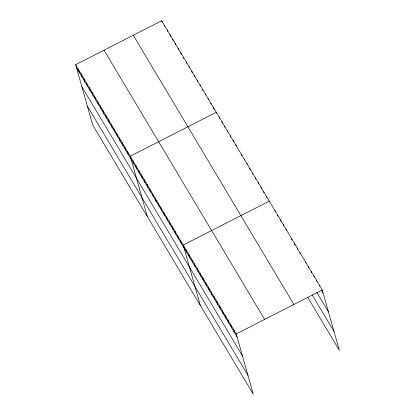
<?xml version="1.0" encoding="UTF-8"?>
<svg xmlns="http://www.w3.org/2000/svg" width="415" height="415" viewBox="0 0 415 415"><rect width="100%" height="100%" fill="white"/><g stroke="black" fill="none" stroke-linecap="round" stroke-linejoin="round"><path stroke-width="0.62" d="M75.644 64.673L236.228 333.899L253.306 394.25L92.721 125.019L75.644 64.673L161.694 20.75L322.279 289.981L339.356 350.327L307.748 297.332M269.288 201.135L183.233 245.052L200.31 305.404M236.228 333.899L322.279 289.981M321.303 289.986L323.166 293.104M316.733 292.243L328.509 311.987M312.319 295.075L334.013 331.445M133.298 35.244L293.882 304.475M104.041 50.179L264.625 319.405M76.526 67.795L237.11 337.022M81.869 86.678L242.453 355.909M87.373 106.136L247.963 375.368M319.493 285.302L319.789 286.345M316.702 280.628L316.998 281.671M313.911 275.954L314.207 276.992M311.126 271.275L311.566 272.837M308.335 266.601L308.63 267.639M305.544 261.922L305.839 262.965M299.967 252.569L300.263 253.612M297.176 247.895L297.622 249.457M294.391 243.221L294.977 245.301M291.6 238.542L292.041 240.103M286.023 229.189L286.319 230.232M283.232 224.515L283.528 225.558M280.441 219.841L280.888 221.403M277.656 215.162L277.951 216.205M274.865 210.488L275.161 211.526M266.497 196.456L266.793 197.499M263.712 191.782L264.002 192.825M260.921 187.108L261.362 188.669M258.13 182.429L258.426 183.472M255.344 177.755L255.635 178.792M252.553 173.076L252.849 174.118M249.763 168.402L250.204 169.963M246.977 163.728L247.267 164.765M244.186 159.049L244.482 160.091M241.395 154.375L241.836 155.936M235.819 145.022L236.114 146.064M233.028 140.343L233.323 141.385M230.242 135.669L230.683 137.23M227.451 130.995L227.747 132.032M224.66 126.316L224.956 127.358M221.875 121.642L222.316 123.203M219.084 116.963L219.525 118.524M216.589 113.331L216.293 112.289L130.243 156.211L147.32 216.557M213.564 107.713L214.005 109.275M210.836 103.133L211.131 104.175M208.107 98.557L208.397 99.6M205.373 93.982L205.669 95.019M202.645 89.401L202.94 90.444M199.916 84.826L200.212 85.869M197.187 80.251L197.478 81.293M194.453 75.675L194.749 76.713M191.725 71.095L192.166 72.656M188.996 66.519L189.292 67.562M186.262 61.944L186.709 63.505M183.534 57.363L183.829 58.406M180.805 52.788L181.246 54.349M178.077 48.213L178.517 49.774M175.343 43.632L175.638 44.675M172.614 39.057L173.055 40.618M169.885 34.481L170.477 36.562M167.157 29.906L167.598 31.467M164.423 25.325L164.719 26.368M161.694 20.75L162.135 22.311M233.438 329.225L234.325 332.348M230.652 324.551L231.534 327.674M227.861 319.872L228.743 322.995M225.07 315.198L225.957 318.321M222.284 310.519L223.166 313.641M219.494 305.845L220.375 308.968M216.703 301.166L217.59 304.288M213.917 296.492L214.799 299.614M211.126 291.818L212.008 294.94M208.335 287.139L209.222 290.261M205.55 282.465L206.431 285.587M202.759 277.785L203.641 280.908M199.968 273.112L200.855 276.234M197.182 268.438L198.064 271.56M194.391 263.758L195.273 266.881M191.6 259.085L192.487 262.207M188.815 254.405L189.697 257.528M186.024 249.731L186.906 252.854M180.447 240.378L181.329 243.501M177.656 235.704L178.538 238.827M174.865 231.025L175.753 234.148M172.08 226.351L172.962 229.474M169.289 221.672L170.171 224.795M166.498 216.998L167.385 220.121M163.712 212.324L164.594 215.447M160.921 207.645L161.803 210.768M158.131 202.971L159.018 206.094M155.345 198.292L156.227 201.415M152.554 193.618L153.436 196.741M149.763 188.939L150.65 192.062M146.977 184.265L147.859 187.388M144.187 179.591L145.068 182.714M141.396 174.912L142.283 178.035M138.61 170.238L139.492 173.361M135.819 165.559L136.701 168.682M133.028 160.885L133.915 164.008M127.509 151.631L128.396 154.754M124.78 147.055L125.667 150.178M122.052 142.48L122.933 145.603M119.323 137.899L120.205 141.022M116.589 133.324L117.476 136.447M113.86 128.749L114.748 131.871M111.132 124.168L112.014 127.291M108.403 119.593L109.285 122.716M105.669 115.017L106.556 118.14M102.941 110.442L103.828 113.565M100.212 105.861L101.094 108.984M97.484 101.286L98.365 104.409M94.75 96.711L95.637 99.833M92.021 92.13L92.903 95.253M89.292 87.555L90.174 90.678M86.564 82.979L87.446 86.102M83.83 78.404L84.717 81.527M81.101 73.823L81.983 76.946M78.373 69.248L79.255 72.371"/></g></svg>
